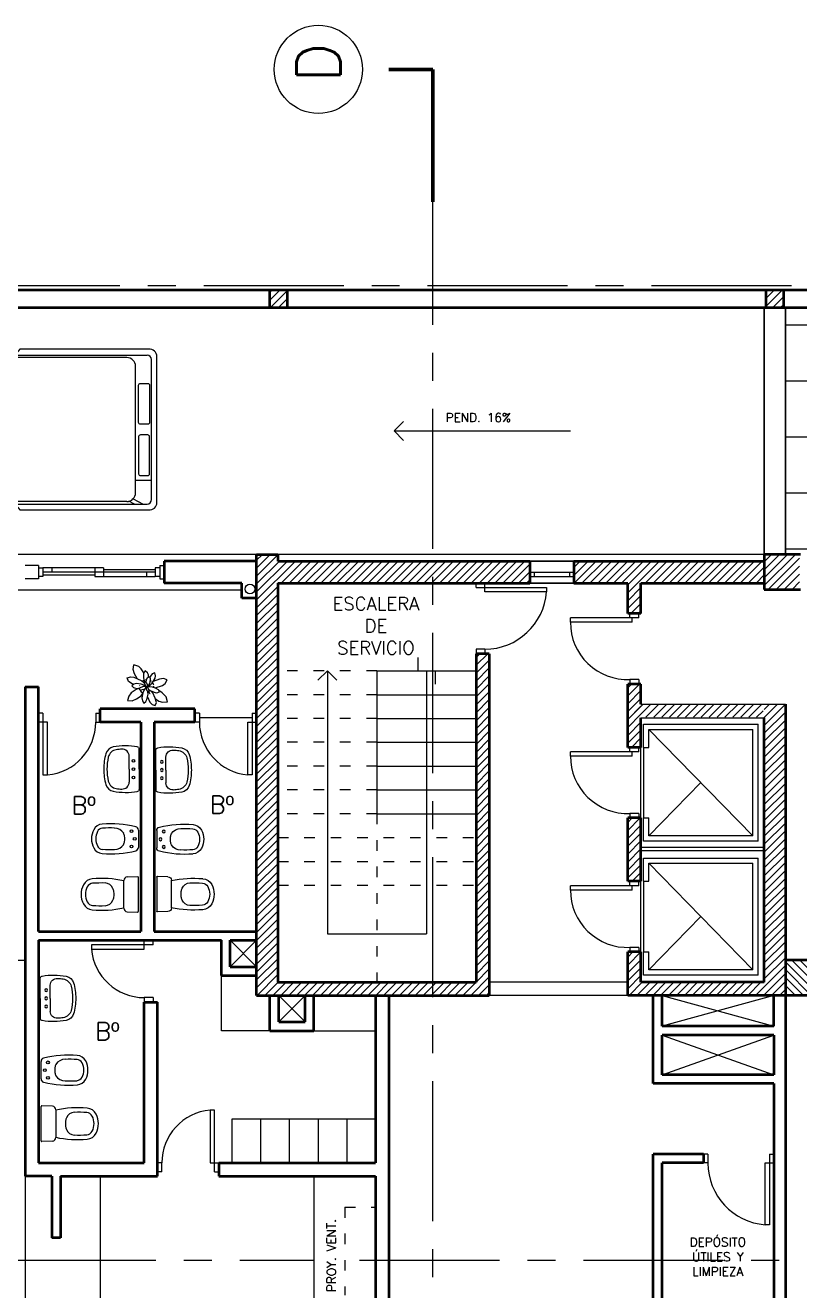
# Model space of a CAD drawing. Extents: x 1018 to 1352, y -109 to 184.
# Drawn here: x 1043.32 to 1052.11, y 117.39 to 131.74 of the extents above; entities that cross this region are included whole.
import ezdxf

# ---------------------------------------------------------------- set-up
doc = ezdxf.new("R2010")
doc.units = 0
doc.header["$LTSCALE"] = 0.5
doc.linetypes.add('ACAD_ISO03W100', pattern=[30, 12, -18])
doc.linetypes.add('CENTER', pattern=[50.8, 31.75, -6.35, 6.35, -6.35])
doc.layers.get('0').update_dxf_attribs({"linetype": 'CONTINUOUS'})
for name, color, linetype, lineweight in [('Carpintería', 55, 'CONTINUOUS', 20), ('Detalles .05', 243, 'CONTINUOUS', 5), ('Detalles 01', 8, 'CONTINUOUS', 9), ('Equipamiento fijo', 31, 'CONTINUOUS', 13), ('Muros corte', 7, 'CONTINUOUS', 40), ('Muros vista', 253, 'CONTINUOUS', 25), ('Pisos', 252, 'CONTINUOUS', 18), ('Proyección', 4, 'ACAD_ISO03W100', 18), ('Punta 01', 6, 'CONTINUOUS', 9), ('Punta 015', 64, 'CONTINUOUS', 13), ('Punta 02', 11, 'CONTINUOUS', 20), ('Punta 05', 52, 'CONTINUOUS', 50), ('Tratamiento pisos', 251, 'CONTINUOUS', 9), ('Vehículos', 155, 'CONTINUOUS', 13)]:
    doc.layers.add(name, color=color, linetype=linetype, lineweight=lineweight)
doc.styles.add('Texto 1 mm', font='simplex.shx', dxfattribs={"height": 0.1})
doc.styles.add('Texto 1.5 mm', font='simplex.shx', dxfattribs={"height": 0.15})
doc.styles.add('Texto 2 mm', font='simplex.shx', dxfattribs={"height": 0.2})
doc.styles.add('Texto 5 mm', font='simplex.shx', dxfattribs={"height": 0.5})
pattern_1 = [(45, (10.8031, -2.466086), (-0.0449012806, 0.0449012806), [])]

# ---------------------------------------------------------------- blocks, each defined once
blk = doc.blocks.new('RT')
at = {"layer": 'Equipamiento fijo'}
for p, q in [((0.122, 0.01), (0.122, 0.174)), ((0.248, 0.01), (0.248, 0.265)), ((0.122, 0.01), (0.122, -0.154)), ((0.248, 0.01), (0.248, -0.246)), ((0.248, 0.01), (0.248, 0.01)), ((0.242, -0.259), (0.248, -0.259))]:
    blk.add_line(p, q, dxfattribs=at)
for centre in [(0.174, 0.114), (0.174, 0.01), (0.174, -0.094)]:
    blk.add_circle(centre, 0.017, dxfattribs=at)
for centre, radius, start, end in [((0.531, 0.01), 0.73, 164.4041, 180), ((-0.057, 0.171), 0.12, 100.4189, 162.9179), ((0.531, 0.01), 0.69, 167.2483, 180), ((-0.024, 0.136), 0.12, 98.3128, 167.2483), ((0.076, -0.553), 0.856, 80.0623, 100.4189), ((0.076, -0.553), 0.816, 93.3614, 98.3128), ((0.034, 0.174), 0.088, 0, 93.3614), ((0.221, 0.27), 0.02, 66.1497, 80.0623), ((0.212, 0.252), 0.0404, 44.4974, 66.1497), ((0.228, 0.265), 0.02, 0, 47.07), ((0.531, 0.01), 0.73, 180, 195.5959), ((0.531, 0.01), 0.69, 180, 192.7517), ((-0.024, -0.116), 0.12, 192.7517, 261.6872), ((0.034, -0.154), 0.088, 266.6386, 0), ((-0.057, -0.151), 0.12, 197.0821, 259.5811), ((0.076, 0.573), 0.856, 259.5811, 279.9377), ((0.076, 0.573), 0.816, 261.6872, 266.6386), ((0.221, -0.251), 0.02, 279.9377, 293.8503), ((0.212, -0.232), 0.0404, 293.8503, 315.5026), ((0.228, -0.246), 0.02, 312.93, 0)]:
    blk.add_arc(centre, radius, start, end, dxfattribs=at)
blk = doc.blocks.new('TRE')
at = {"layer": 'Equipamiento fijo'}
blk.add_line((-0.111, 0.321), (0.098, 0.321), dxfattribs=at)
for centre in [(-0.098, 0.239), (-0.006, 0.277), (0.086, 0.239)]:
    blk.add_circle(centre, 0.017, dxfattribs=at)
for centre, radius, start, end in [((-0.111, 0.281), 0.04, 90, 166.2935), ((0.098, 0.281), 0.04, 13.7065, 90), ((0.999, -0.005), 1.185, 165.6044, 185.1819), ((-0.02, 0.037), 0.12, 97.9611, 116.2022), ((-0.007, -0.04), 0.198, 89.701, 98.5059), ((-0.005, -0.04), 0.198, 81.4941, 90.299), ((0.008, 0.037), 0.12, 63.7978, 82.0389), ((-1.083, -0.01), 1.257, 355.3805, 13.8332), ((1.088, -0.012), 1.224, 177.8575, 184.4928), ((-0.004, 0.034), 0.131, 121.8233, 180), ((-0.008, 0.034), 0.131, 0, 58.1767), ((-1.101, -0.012), 1.224, 355.5072, 2.1425), ((-0.057, -0.102), 0.125, 184.4928, 242.4143), ((-0.057, -0.102), 0.075, 184.4928, 242.4143), ((0.045, -0.102), 0.075, 297.5857, 355.5072), ((0.045, -0.102), 0.125, 297.5857, 355.5072), ((-0.006, -0.004), 0.235, 242.4143, 270), ((-0.006, -0.004), 0.185, 242.4143, 270), ((-0.006, -0.004), 0.185, 270, 297.5857), ((-0.006, -0.004), 0.235, 270, 297.5857)]:
    blk.add_arc(centre, radius, start, end, dxfattribs=at)
blk = doc.blocks.new('A$C30F00F99')
for p, q in [((0.065, 1.448), (0.065, 3.9)), ((1.704, 3.95), (0.115, 3.95)), ((1.754, 1.448), (1.754, 3.9)), ((1.626, 3.768), (0.193, 3.768)), ((0.093, 3.668), (0.093, 1.807)), ((1.726, 3.668), (1.726, 1.807)), ((0.122, 1.736), (0.054, 1.395)), ((1.697, 1.736), (1.765, 1.395)), ((0.198, 1.707), (0.152, 1.458)), ((1.626, 1.707), (0.193, 1.707)), ((1.621, 1.707), (1.667, 1.458)), ((1.765, 1.395), (0.056, 1.399)), ((0.495, 0.168), (0.152, 1.323)), ((1.647, 1.435), (0.172, 1.435)), ((1.134, 0.274), (1.367, 1.319)), ((1.326, 0.168), (1.669, 1.323)), ((1.72, 1.313), (1.36, 0.134)), ((1.144, 1.274), (0.676, 1.274)), ((0.676, 1.274), (0.676, 1.166)), ((0.676, 1.166), (1.144, 1.166)), ((1.144, 1.166), (1.144, 1.274)), ((0.33, 0.336), (0.205, 0.336)), ((0.205, 0.336), (0.205, 0.209)), ((0.33, 0.209), (0.33, 0.336)), ((1.489, 0.209), (1.489, 0.336)), ((1.489, 0.336), (1.614, 0.336)), ((1.614, 0.336), (1.614, 0.209)), ((0.205, 0.209), (0.33, 0.209)), ((1.134, 0.274), (0.687, 0.274)), ((0.915, 0.184), (0.885, 0.206)), ((0.915, 0.184), (0.944, 0.206)), ((0.915, 0.148), (0.915, 0.184)), ((1.134, 0.168), (1.134, 0.274)), ((1.326, 0.168), (1.134, 0.168)), ((1.36, 0.134), (1.326, 0.168)), ((1.614, 0.209), (1.489, 0.209))]:
    blk.add_line(p, q)
for points in [[(0, 3.918), (0, 2.454), (0.044, 2.417), (0.023, 2.383), (0.023, 2.211), (0.06, 2.172), (0.031, 2.135), (0.031, 1.436), (0.058, 1.402), (0.043, 1.368), (0.043, 0.425), (0.145, 0.177, 0.590762), (0.221, 0.036), (0.448, 0), (1.372, 0), (1.598, 0.036, 0.590762), (1.675, 0.177), (1.776, 0.425), (1.776, 1.368), (1.762, 1.402), (1.789, 1.436), (1.789, 2.135), (1.76, 2.172), (1.796, 2.211), (1.796, 2.383), (1.775, 2.417), (1.819, 2.454), (1.819, 3.918, 0.468554), (1.737, 4.009), (0.082, 4.009, 0.468554)], [(0.387, 3.906, -0.414214), (0.407, 3.926), (0.83, 3.926, -0.414214), (0.85, 3.906), (0.85, 3.823, -0.414214), (0.83, 3.803), (0.407, 3.803, -0.414214), (0.387, 3.823)], [(1.432, 3.906, 0.414214), (1.412, 3.926), (0.99, 3.926, 0.414214), (0.97, 3.906), (0.97, 3.823, 0.414214), (0.99, 3.803), (1.412, 3.803, 0.414214), (1.432, 3.823)], [(0.645, 1.295), (0.841, 1.295), (0.98, 1.295), (1.176, 1.295, -0.515671), (1.195, 1.269), (1.157, 1.159, -0.319548), (1.138, 1.145), (0.962, 1.145), (0.859, 1.145), (0.683, 1.145, -0.319548), (0.664, 1.159), (0.626, 1.269, -0.515671)]]:
    blk.add_lwpolyline(points, format="xyb", close=True)
for points in [[(1.485, 3.768), (1.485, 3.95)], [(1.695, 3.74), (1.754, 3.855)], [(1.754, 3.688), (1.754, 3.756), (1.723, 3.692)], [(1.754, 2.412), (1.775, 2.417)], [(0.064, 1.395), (0.141, 0.189), (0.461, 0.086)], [(0.101, 1.313), (0.461, 0.134), (0.495, 0.168), (0.687, 0.168), (0.687, 0.274), (0.454, 1.319)], [(1.72, 1.313), (0.101, 1.313)], [(1.757, 1.395), (1.68, 0.189), (1.36, 0.086)], [(1.36, 0.086), (0.461, 0.086)]]:
    blk.add_lwpolyline(points)
blk.add_lwpolyline([(1.72, 1.313, 0.103517), (0.101, 1.313, -1.887166)], format="xyb")
blk.add_circle((0.915, 0.184), 0.0367)
for centre, radius, start, end in [((0.115, 3.9), 0.05, 90, 180), ((1.704, 3.9), 0.05, 0, 90), ((0.193, 3.668), 0.1, 90, 180), ((1.626, 3.668), 0.1, 0, 90), ((0.193, 1.807), 0.1, 180, 270), ((1.626, 1.807), 0.1, 270, 0), ((0.172, 1.455), 0.02, 169.5085, 270), ((1.647, 1.455), 0.02, 270, 10.4915)]:
    blk.add_arc(centre, radius, start, end)
blk = doc.blocks.new('Lavatorio')
at = {"layer": 'Equipamiento fijo'}
for p, q in [((0.075, 0.002), (0.075, 0.149)), ((0.188, 0.002), (0.188, 0.232)), ((0.075, 0.002), (0.075, -0.145)), ((0.188, 0.002), (0.188, -0.228)), ((0.188, 0.002), (0.188, 0.002))]:
    blk.add_line(p, q, dxfattribs=at)
for centre in [(0.122, 0.096), (0.122, 0.002), (0.122, -0.092)]:
    blk.add_circle(centre, 0.0153, dxfattribs=at)
for centre, radius, start, end in [((0.443, 0.002), 0.657, 164.4041, 180), ((-0.086, 0.147), 0.108, 100.4189, 162.9179), ((-0.057, 0.115), 0.108, 98.3128, 167.2483), ((0.034, -0.505), 0.771, 80.0623, 100.4189), ((0.034, -0.505), 0.735, 93.3614, 98.3128), ((-0.004, 0.149), 0.0792, 360, 93.3614), ((0.158, 0.222), 0.0331, 43.9717, 75.2316), ((0.17, 0.232), 0.018, 360, 47.07), ((0.443, 0.002), 0.657, 180, 195.5959), ((0.443, 0.002), 0.621, 167.2483, 180), ((0.443, 0.002), 0.621, 180, 192.7517), ((-0.057, -0.111), 0.108, 192.7517, 261.6872), ((-0.086, -0.143), 0.108, 197.0821, 259.5811), ((0.034, 0.509), 0.771, 259.5811, 279.9377), ((0.034, 0.509), 0.735, 261.6872, 266.6386), ((-0.004, -0.145), 0.0792, 266.6386, 360), ((0.158, -0.218), 0.0331, 284.7684, 316.0283), ((0.17, -0.228), 0.018, 312.93, 360)]:
    blk.add_arc(centre, radius, start, end, dxfattribs=at)
blk = doc.blocks.new('inodoro')
at = {"layer": 'Equipamiento fijo'}
for p, q in [((-0.157, 0.165), (0.157, 0.165)), ((-0.197, 0.127), (-0.202, 0.008)), ((0.194, 0), (-0.194, 0)), ((0.197, 0.127), (0.202, 0.008))]:
    blk.add_line(p, q, dxfattribs=at)
for centre, radius, start, end in [((-0.051, 0.512), 0.125, 117.5857, 175.5072), ((-0.051, 0.512), 0.075, 117.5857, 175.5072), ((0, 0.415), 0.235, 90, 117.5857), ((0, 0.415), 0.185, 90, 117.5857), ((0, 0.415), 0.235, 62.4143, 90), ((0, 0.415), 0.185, 62.4143, 90), ((0.051, 0.512), 0.075, 4.4928, 62.4143), ((0.051, 0.512), 0.125, 4.4928, 62.4143), ((1.09, 0.422), 1.27, 175.4777, 191.6858), ((1.095, 0.422), 1.224, 175.5072, 182.1425), ((-1.095, 0.422), 1.224, 357.8575, 4.4928), ((-1.024, 0.418), 1.205, 347.8749, 4.9616), ((-0.028, 0.381), 0.101, 182.7072, 247.2321), ((-0.014, 0.396), 0.12, 243.7978, 262.0389), ((0.014, 0.396), 0.12, 277.9611, 296.2022), ((0.028, 0.381), 0.101, 292.7679, 357.2928), ((-0.157, 0.125), 0.04, 90, 177.3974), ((0, 0.483), 0.208, 261.594, 278.406), ((0.157, 0.125), 0.04, 2.6026, 90), ((-0.194, 0.008), 0.00803, 177.6578, 269.7397), ((0.195, 0.007), 0.00742, 265.6488, 0.2402), ((0.194, 0.008), 0.008, 355.889, 2.6026)]:
    blk.add_arc(centre, radius, start, end, dxfattribs=at)
blk = doc.blocks.new('Plant1')
for p, q in [((-4.94, 10.5), (-5.47, 8.7)), ((-3.11, 9.8), (-4.94, 10.5)), ((-1.65, 8.27), (-3.11, 9.8)), ((1.24, 11.02), (-0.18, 7.33)), ((2.94, 14.02), (1.24, 11.02)), ((5.75, 15.65), (2.94, 14.02)), ((4.8, 4.93), (6.67, 9.74)), ((6.8, 12.64), (5.75, 15.65)), ((6.67, 9.74), (6.8, 12.64)), ((-15.39, 2.27), (-18.09, -0.04)), ((-12.63, 3.17), (-15.39, 2.27)), ((-9.66, 3.14), (-12.63, 3.17)), ((-10.15, 7.82), (-12.56, 7.25)), ((-12.56, 7.25), (-11.81, 4.91)), ((-11.81, 4.91), (-9.42, 2.94)), ((-8.01, 7.41), (-10.15, 7.82)), ((-9.42, 2.94), (-5.88, 0.9)), ((-4.41, 5.37), (-8.01, 7.41)), ((-3.93, 0.56), (-7.13, -0.21)), ((-5.88, 0.9), (-4.34, 0.46)), ((-5.47, 8.7), (-5.1, 7.19)), ((-5.1, 7.19), (-3.73, 3.58)), ((-2.06, 0.5), (-3.93, 0.56)), ((-2.48, 2.2), (-3.75, 2.12)), ((-3.75, 2.12), (-2.91, 1.21)), ((-3.73, 3.58), (-2.59, 2.19)), ((-2.91, 1.21), (-1.29, 0)), ((-1.34, 2), (-2.48, 2.2)), ((-1.9, 0.46), (-2.06, 0.5)), ((-0.15, 4.91), (-1.65, 8.27)), ((-0.39, 1.34), (-1.34, 2)), ((-0.56, -0.12), (-0.19, 0)), ((-0.12, 0.81), (-0.39, 1.34)), ((-0.18, 7.33), (-0.36, 5.38)), ((-0.19, 0), (-0.12, 0.06)), ((0.25, 2.69), (-0.15, 4.91)), ((-0.06, 0.25), (-0.12, 0.81)), ((-0.12, 0.06), (-0.06, 0.25)), ((-0.11, 0.67), (0.06, 0.81)), ((0.06, 0.81), (0.25, 2.69)), ((0.31, 1.31), (0.12, 0.38)), ((0.12, 0.38), (0.19, 0.25)), ((0.19, 0.25), (0.38, 0.19)), ((0.73, 2.26), (0.31, 1.31)), ((0.38, 0.19), (1.25, 0.44)), ((0.47, 0.22), (0.69, 0)), ((0.69, 0), (2.44, 0)), ((1.6, 3.31), (0.73, 2.26)), ((1.25, 0.44), (2.18, 1.1)), ((2.74, 4.3), (1.6, 3.31)), ((2.18, 1.1), (3.4, 2.61)), ((2.44, 0), (4.43, 0.51)), ((3.75, 4.5), (2.74, 4.3)), ((3.4, 2.61), (3.75, 3.44)), ((3.75, 3.45), (4.8, 4.93)), ((3.75, 3.44), (3.75, 4.5)), ((4.43, 0.51), (7.5, 2.24)), ((7.53, 5.66), (4.58, 4.62)), ((7.5, 2.24), (8.7, 3.64)), ((9.19, 5.31), (7.53, 5.66)), ((8.7, 3.64), (9.19, 5.31)), ((8.78, 3.92), (9.84, 4.12)), ((9.84, 4.12), (12.89, 4.12)), ((13.53, 0.5), (11.66, -0.54)), ((12.89, 4.12), (15.19, 2.69)), ((15.19, 2.69), (13.53, 0.5)), ((-18.09, -0.04), (-15.37, -2.32)), ((-15.37, -2.32), (-11.22, -3.04)), ((-11.22, -3.04), (-8.38, -3)), ((-8.2, -0.91), (-9.38, -2.5)), ((-9.38, -2.5), (-7.87, -3.25)), ((-8.45, -7.47), (-9.18, -9.67)), ((-5.18, -2.97), (-8.45, -7.47)), ((-7.13, -0.21), (-8.2, -0.91)), ((-7.87, -3.25), (-5.44, -3.05)), ((-5.44, -3.05), (-3.38, -2.45)), ((-4.21, -9.77), (-1.41, -5.8)), ((-3.38, -2.45), (-1.56, -1.44)), ((-1.56, -1.44), (-0.5, -0.38)), ((-1.12, -2.44), (-1.55, -4.42)), ((-1.55, -4.42), (-1.12, -8.67)), ((-1.29, 0), (-0.56, -0.12)), ((-0.38, -0.81), (-1.12, -2.44)), ((-1.12, -8.67), (-0.57, -10.07)), ((-0.31, -0.5), (-0.59, -0.46)), ((-0.5, -0.38), (-0.5, -0.12)), ((0.06, -0.62), (-0.38, -0.81)), ((-0.26, -0.76), (-0.31, -0.5)), ((-0.19, -1.81), (-0.07, -0.68)), ((0.01, -3.25), (-0.19, -1.81)), ((0.12, -0.12), (0, -0.44)), ((0, -0.44), (0.12, -1)), ((1.03, -5.66), (0.01, -3.25)), ((0.56, -0.06), (0.12, -0.12)), ((0.12, -1), (0.45, -1.59)), ((0.45, -1.59), (1.43, -2.3)), ((1.53, -0.38), (0.56, -0.06)), ((1.72, -6.45), (1.03, -5.66)), ((1.43, -2.3), (2.56, -2.56)), ((3.06, -1.61), (1.53, -0.38)), ((3.06, -7.12), (1.72, -6.45)), ((3.19, -1.19), (2.01, -0.77)), ((2.38, -1), (2.23, -0.95)), ((2.25, -9.87), (2.39, -7.87)), ((2.32, -2.51), (3.05, -4.05)), ((2.39, -7.87), (2.32, -6.75)), ((4.2, -2.28), (2.38, -1)), ((2.56, -2.56), (3.88, -2.56)), ((3.05, -4.05), (3.43, -5.82)), ((3.88, -2.56), (3.06, -1.61)), ((3.43, -5.82), (3.06, -7.12)), ((6, -1.48), (3.19, -1.19)), ((3.19, -6.68), (4.04, -7.69)), ((4.04, -7.69), (5.41, -8.56)), ((6.42, -4.94), (4.2, -2.28)), ((5.41, -8.56), (7.5, -8.88)), ((11.66, -0.54), (6, -1.48)), ((7.5, -6.71), (6.42, -4.94)), ((7.5, -8.88), (7.5, -6.71)), ((7.5, -6.98), (10.72, -8.45)), ((9.02, -0.98), (12.56, -2.76)), ((10.72, -8.45), (13.06, -8.78)), ((12.56, -2.76), (15.17, -4.6)), ((13.06, -8.78), (16.61, -7.77)), ((15.17, -4.6), (16.61, -7.77)), ((-9.18, -9.67), (-8.88, -12.44)), ((-8.88, -12.44), (-6.25, -11.82)), ((-6.25, -11.82), (-4.21, -9.77)), ((-0.57, -10.07), (1, -11.56)), ((1, -11.56), (2.25, -9.87))]:
    blk.add_line(p, q)
for start, end in [(172.43452, 176.92959), (149.2581, 153.75318), (57.15823, 93.20406), (21.26532, 25.7604), (212.14229, 223.57709), (229.81785, 257.66371), (265.28479, 278.74986), (306.65509, 316.41797), (323.02824, 344.4965)]:
    blk.add_arc((0, 0), 5.12, start, end)

msp = doc.modelspace()

# ---------------------------------------------------------------- hatches: boundary and pattern name
at = {"layer": 'Detalles 01'}
h = msp.add_hatch(dxfattribs=at)
h.set_pattern_fill('ANSI31', color=256, scale=0.02, style=0)
h.set_pattern_definition([(45, (10.88055, -3.54249), (-0.0449012806, 0.0449012806), [])])
h.paths.add_polyline_path([(1046.099, 128.739), (1046.099, 128.539), (1046.299, 128.539), (1046.299, 128.739)])
h = msp.add_hatch(dxfattribs=at)
h.set_pattern_fill('ANSI31', color=256, scale=0.02, style=0)
h.set_pattern_definition([(45, (11.01055, -3.54249), (-0.0449012806, 0.0449012806), [])])
h.paths.add_polyline_path([(1051.929, 128.739), (1051.729, 128.739), (1051.729, 128.539), (1051.929, 128.539)])
h = msp.add_hatch(dxfattribs=at)
h.set_pattern_fill('ANSI31,_O', color=256, scale=0.02)
h.set_pattern_definition(pattern_1)
h.paths.add_polyline_path([(1049.049, 125.414), (1049.049, 125.664), (1047.949, 125.664), (1047.949, 125.414)])
h.paths.add_polyline_path([(1046.189, 125.664), (1046.189, 125.739), (1045.949, 125.739), (1045.949, 120.739), (1047.949, 120.739), (1047.949, 120.889), (1046.189, 120.889), (1046.189, 125.414), (1047.949, 125.414), (1047.949, 125.664)])
h.paths.add_polyline_path([(1048.589, 124.614), (1048.439, 124.614), (1048.439, 120.889), (1047.949, 120.889), (1047.949, 120.739), (1048.589, 120.739)])
h = msp.add_hatch(dxfattribs=at)
h.set_pattern_fill('ANSI31', color=256, scale=0.02, style=0)
h.set_pattern_definition([(45, (5.54055, -3.53911), (-0.0449012806, 0.0449012806), [])])
h.paths.add_polyline_path([(1052.109, 125.742), (1051.709, 125.742), (1051.709, 125.342), (1052.109, 125.342)])
h = msp.add_hatch(dxfattribs=at)
h.set_pattern_fill('ANSI31', color=256, scale=0.02, style=0)
h.set_pattern_definition(pattern_1)
h.paths.add_polyline_path([(1051.709, 120.889), (1050.309, 120.889), (1050.309, 121.233), (1050.159, 121.233), (1050.159, 120.739), (1051.949, 120.739), (1051.949, 124.041), (1051.709, 124.041), (1051.709, 125.664), (1049.549, 125.664), (1049.549, 125.414), (1050.159, 125.414), (1050.159, 125.07), (1050.309, 125.07), (1050.309, 125.414), (1051.709, 125.414)])
h.paths.add_polyline_path([(1050.309, 124.27), (1050.159, 124.27), (1050.159, 123.552), (1050.309, 123.552)], flags=17)
h = msp.add_hatch(dxfattribs=at)
h.set_pattern_fill('ANSI31', color=256, scale=0.02, style=0)
h.set_pattern_definition([(45, (3.99047, -0.38794), (-0.0449012806, 0.0449012806), [])])
h.paths.add_polyline_path([(1050.159, 124.042), (1050.159, 123.894), (1051.696, 123.894), (1051.696, 124.042)])
h = msp.add_hatch(dxfattribs=at)
h.set_pattern_fill('ANSI31', color=256, scale=0.02, style=0)
h.set_pattern_definition(pattern_1)
h.paths.add_polyline_path([(1050.309, 122.752), (1050.159, 122.752), (1050.159, 122.033), (1050.309, 122.033)])
h = msp.add_hatch(dxfattribs=at)
h.set_pattern_fill('ANSI31', color=256, scale=0.02, angle=-90, style=0)
h.set_pattern_definition([(315, (940.06459, 1178.537215), (0.0449012806, 0.0449012806), [])])
h.paths.add_polyline_path([(1057.049, 120.739), (1057.049, 121.139), (1051.949, 121.139), (1051.949, 120.739)])
at = {"layer": 'Tratamiento pisos'}
h = msp.add_hatch(dxfattribs=at)
h.set_pattern_fill('NET,_O', color=256, scale=0.2)
h.set_pattern_definition([(0, (10.8031, -2.4661), (1e-16, 0.635), []), (90, (10.8031, -2.4661), (-0.635, 2e-16), [])])
h.paths.add_polyline_path([(1051.949, 128.539), (1051.949, 125.739), (1057.049, 125.739), (1057.049, 126.903, -0.213826), (1056.948, 127.127, -0.213826), (1057.049, 127.351), (1057.049, 128.539)])
h.paths.add_polyline_path([(1054.7, 126.95), (1054.762, 126.935), (1054.735, 127.001, -0.05166)], flags=16)

# ---------------------------------------------------------------- linework, layer by layer
at = {"layer": 'Carpintería'}
for p, q in [((1043.474, 125.614), (1043.324, 125.614)), ((1043.474, 125.614), (1043.474, 125.464)), ((1043.474, 125.589), (1043.524, 125.589)), ((1043.524, 125.589), (1043.524, 125.489)), ((1044.211, 125.589), (1043.524, 125.589)), ((1043.624, 125.589), (1043.624, 125.539)), ((1044.111, 125.589), (1044.111, 125.489)), ((1044.211, 125.589), (1044.211, 125.489)), ((1044.799, 125.589), (1044.799, 125.489)), ((1044.849, 125.589), (1044.799, 125.589)), ((1044.849, 125.614), (1044.849, 125.464)), ((1044.849, 125.614), (1044.899, 125.614)), ((1043.474, 125.464), (1043.324, 125.464)), ((1043.524, 125.489), (1043.474, 125.489)), ((1044.799, 125.539), (1043.524, 125.539)), ((1044.111, 125.489), (1044.799, 125.489)), ((1044.699, 125.539), (1044.699, 125.489)), ((1044.849, 125.489), (1044.799, 125.489)), ((1044.849, 125.464), (1044.899, 125.464)), ((1048.439, 125.364), (1048.439, 125.414)), ((1048.539, 125.364), (1048.539, 125.414)), ((1049.549, 125.534), (1049.049, 125.534)), ((1049.549, 125.484), (1049.049, 125.484)), ((1049.099, 125.534), (1049.099, 125.484)), ((1049.499, 125.534), (1049.499, 125.484)), ((1048.439, 125.364), (1048.539, 125.364)), ((1048.539, 125.364), (1049.239, 125.364)), ((1048.539, 125.314), (1048.539, 125.364)), ((1049.239, 125.314), (1048.539, 125.314)), ((1049.239, 125.364), (1049.239, 125.314)), ((1050.209, 125.02), (1049.509, 125.02)), ((1049.509, 124.97), (1049.509, 125.02)), ((1050.184, 125.02), (1050.184, 125.07)), ((1050.284, 125.02), (1050.184, 125.02)), ((1050.209, 124.97), (1050.209, 125.02)), ((1050.284, 125.02), (1050.284, 125.07)), ((1050.209, 124.97), (1049.509, 124.97)), ((1048.539, 124.664), (1048.439, 124.664)), ((1048.439, 124.664), (1048.439, 124.614)), ((1048.539, 124.664), (1048.539, 124.614)), ((1050.284, 124.32), (1050.184, 124.32)), ((1050.184, 124.32), (1050.184, 124.27)), ((1050.284, 124.32), (1050.284, 124.27)), ((1043.524, 123.939), (1043.474, 123.939)), ((1043.524, 123.839), (1043.474, 123.839)), ((1043.524, 123.939), (1043.524, 123.839)), ((1043.524, 123.839), (1043.524, 123.239)), ((1043.574, 123.839), (1043.524, 123.839)), ((1043.574, 123.239), (1043.574, 123.839)), ((1044.124, 123.939), (1044.124, 123.839)), ((1044.124, 123.939), (1044.174, 123.939)), ((1044.124, 123.839), (1044.174, 123.839)), ((1045.299, 123.939), (1045.249, 123.939)), ((1045.299, 123.839), (1045.249, 123.839)), ((1045.299, 123.939), (1045.299, 123.839)), ((1045.849, 123.239), (1045.849, 123.839)), ((1045.849, 123.839), (1045.899, 123.839)), ((1045.899, 123.939), (1045.899, 123.839)), ((1045.899, 123.939), (1045.949, 123.939)), ((1045.899, 123.839), (1045.949, 123.839)), ((1045.899, 123.839), (1045.899, 123.239)), ((1050.339, 123.816), (1051.639, 123.816)), ((1050.339, 123.552), (1050.339, 123.816)), ((1050.399, 123.756), (1051.579, 123.756)), ((1050.399, 123.552), (1050.399, 123.756)), ((1051.579, 122.547), (1051.579, 123.756)), ((1051.639, 122.487), (1051.639, 123.816)), ((1050.184, 123.502), (1050.184, 123.552)), ((1050.284, 123.502), (1050.284, 123.552)), ((1050.339, 123.552), (1050.399, 123.552)), ((1050.209, 123.502), (1049.509, 123.502)), ((1049.509, 123.452), (1049.509, 123.502)), ((1050.209, 123.452), (1049.509, 123.452)), ((1050.284, 123.502), (1050.184, 123.502)), ((1050.209, 123.452), (1050.209, 123.502)), ((1043.524, 123.239), (1043.574, 123.239)), ((1045.899, 123.239), (1045.849, 123.239)), ((1050.284, 122.802), (1050.184, 122.802)), ((1050.184, 122.802), (1050.184, 122.752)), ((1050.284, 122.802), (1050.284, 122.752)), ((1050.339, 122.487), (1050.339, 122.752)), ((1050.339, 122.752), (1050.399, 122.752)), ((1050.399, 122.547), (1050.399, 122.752)), ((1051.579, 122.547), (1050.399, 122.547)), ((1051.639, 122.487), (1050.339, 122.487)), ((1050.339, 122.297), (1051.639, 122.297)), ((1050.339, 122.033), (1050.339, 122.297)), ((1051.639, 120.969), (1051.639, 122.297)), ((1050.399, 122.237), (1051.579, 122.237)), ((1050.399, 122.033), (1050.399, 122.237)), ((1051.579, 121.029), (1051.579, 122.237)), ((1050.209, 121.983), (1049.509, 121.983)), ((1049.509, 121.933), (1049.509, 121.983)), ((1050.184, 121.983), (1050.184, 122.033)), ((1050.284, 121.983), (1050.184, 121.983)), ((1050.209, 121.933), (1050.209, 121.983)), ((1050.284, 121.983), (1050.284, 122.033)), ((1050.339, 122.033), (1050.399, 122.033)), ((1050.209, 121.933), (1049.509, 121.933)), ((1044.674, 121.314), (1044.074, 121.314)), ((1044.074, 121.314), (1044.074, 121.264)), ((1044.074, 121.264), (1044.674, 121.264)), ((1044.674, 121.314), (1044.674, 121.364)), ((1044.774, 121.314), (1044.674, 121.314)), ((1044.674, 121.264), (1044.674, 121.314)), ((1044.774, 121.314), (1044.774, 121.364)), ((1050.284, 121.283), (1050.184, 121.283)), ((1050.184, 121.283), (1050.184, 121.233)), ((1050.284, 121.283), (1050.284, 121.233)), ((1050.339, 120.969), (1050.339, 121.233)), ((1050.339, 121.233), (1050.399, 121.233)), ((1050.399, 121.029), (1050.399, 121.233)), ((1051.639, 120.969), (1050.339, 120.969)), ((1051.579, 121.029), (1050.399, 121.029)), ((1044.774, 120.714), (1044.674, 120.714)), ((1044.674, 120.714), (1044.674, 120.664)), ((1044.774, 120.714), (1044.774, 120.664)), ((1045.471, 119.439), (1045.421, 119.439)), ((1045.421, 119.439), (1045.421, 118.839)), ((1045.471, 118.839), (1045.471, 119.439)), ((1044.874, 118.839), (1044.824, 118.839)), ((1044.874, 118.739), (1044.874, 118.839)), ((1045.421, 118.839), (1045.471, 118.839)), ((1045.471, 118.739), (1045.471, 118.839)), ((1045.471, 118.839), (1045.521, 118.839)), ((1051.069, 118.939), (1051.019, 118.939)), ((1051.069, 118.839), (1051.019, 118.839)), ((1051.069, 118.939), (1051.069, 118.839)), ((1051.719, 118.139), (1051.719, 118.839)), ((1051.719, 118.839), (1051.769, 118.839)), ((1051.769, 118.939), (1051.769, 118.839)), ((1051.769, 118.939), (1051.819, 118.939)), ((1051.769, 118.839), (1051.819, 118.839)), ((1051.769, 118.839), (1051.769, 118.139)), ((1044.874, 118.739), (1044.824, 118.739)), ((1045.471, 118.739), (1045.521, 118.739)), ((1051.769, 118.139), (1051.719, 118.139))]:
    msp.add_line(p, q, dxfattribs=at)
at = {"layer": 'Detalles .05', "color": 7}
for p, q in [((1050.309, 124.041), (1051.949, 124.041)), ((1050.309, 123.886), (1051.709, 123.886))]:
    msp.add_line(p, q, dxfattribs=at)
at = {"layer": 'Detalles .05'}
for p, q in [((1051.709, 122.417), (1050.309, 122.417)), ((1051.709, 122.377), (1050.309, 122.377))]:
    msp.add_line(p, q, dxfattribs=at)
at = {"layer": 'Detalles 01', "linetype": 'CENTER', "ltscale": 0.1}
for p, q in [((1047.949, 113.101), (1047.949, 129.739)), ((1032.649, 128.789), (1074.699, 128.789)), ((1043.219, 117.739), (1046.599, 117.739)), ((1047.116, 117.739), (1075.092, 117.739))]:
    msp.add_line(p, q, dxfattribs=at)
at = {"layer": 'Detalles 01'}
for p, q in [((1047.509, 127.139), (1047.615, 127.245)), ((1047.509, 127.139), (1049.509, 127.139)), ((1047.509, 127.139), (1047.615, 127.033)), ((1044.211, 125.569), (1044.799, 125.569)), ((1043.524, 125.509), (1044.111, 125.509)), ((1047.776, 124.569), (1047.776, 124.419)), ((1046.645, 124.313), (1046.751, 124.419)), ((1046.751, 124.419), (1046.751, 121.439)), ((1046.857, 124.313), (1046.751, 124.419)), ((1047.876, 124.419), (1047.876, 121.439)), ((1047.976, 124.419), (1047.976, 124.269)), ((1050.399, 123.756), (1051.579, 122.547)), ((1050.339, 123.552), (1050.339, 122.752)), ((1050.989, 123.152), (1050.399, 122.547)), ((1050.399, 122.237), (1051.579, 121.029)), ((1050.339, 122.033), (1050.339, 121.233)), ((1050.989, 121.633), (1050.399, 121.029)), ((1046.751, 121.439), (1047.876, 121.439))]:
    msp.add_line(p, q, dxfattribs=at)
msp.add_circle((1045.873, 125.347), 0.055, dxfattribs=at)
for centre, radius, start, end in [((1048.537, 125.368), 0.703, 270.1171, 355.6407), ((1050.159, 124.97), 0.65, 180, 272.1618), ((1043.52, 123.841), 0.604, 275.142, 359.8371), ((1045.903, 123.841), 0.604, 180.1629, 264.858), ((1050.159, 123.452), 0.65, 180, 272.1618), ((1050.159, 121.933), 0.65, 180, 272.1618), ((1044.675, 121.318), 0.604, 185.142, 269.8371), ((1045.475, 118.84), 0.602, 95.1638, 180.0753), ((1051.772, 118.84), 0.703, 180.1171, 265.6407)]:
    msp.add_arc(centre, radius, start, end, dxfattribs=at)
at = {"layer": 'Equipamiento fijo'}
for p, q in [((1045.549, 120.339), (1045.549, 120.964)), ((1046.099, 120.339), (1045.549, 120.339)), ((1046.599, 120.339), (1047.299, 120.339)), ((1045.671, 119.339), (1047.299, 119.339)), ((1045.671, 118.839), (1045.671, 119.339)), ((1045.997, 118.839), (1045.997, 119.339)), ((1046.323, 118.839), (1046.323, 119.339)), ((1046.649, 118.839), (1046.649, 119.339)), ((1046.975, 118.839), (1046.975, 119.339)), ((1043.324, 118.689), (1043.324, 116.789)), ((1044.174, 118.689), (1044.174, 114.739)), ((1046.599, 118.689), (1046.599, 114.739))]:
    msp.add_line(p, q, dxfattribs=at)
at = {"layer": 'Muros corte'}
for p, q in [((1032.649, 128.739), (1074.649, 128.739)), ((1046.099, 128.539), (1046.099, 128.739)), ((1046.299, 128.539), (1046.299, 128.739)), ((1051.729, 128.539), (1051.729, 128.739)), ((1051.929, 128.539), (1051.929, 128.739)), ((1032.649, 128.539), (1074.649, 128.539)), ((1045.949, 120.739), (1045.949, 125.739)), ((1045.949, 125.739), (1046.189, 125.739)), ((1046.189, 125.739), (1046.189, 125.664)), ((1051.709, 125.739), (1051.709, 125.342)), ((1045.949, 125.664), (1044.899, 125.664)), ((1044.899, 125.664), (1044.899, 125.414)), ((1046.189, 125.664), (1049.049, 125.664)), ((1049.049, 125.664), (1049.049, 125.414)), ((1049.549, 125.664), (1049.549, 125.414)), ((1049.549, 125.664), (1051.709, 125.664)), ((1045.779, 125.414), (1044.899, 125.414)), ((1045.779, 125.244), (1045.779, 125.414)), ((1046.189, 125.414), (1049.049, 125.414)), ((1046.189, 125.414), (1046.189, 120.889)), ((1049.549, 125.414), (1050.159, 125.414)), ((1050.159, 125.07), (1050.159, 125.414)), ((1050.309, 125.414), (1051.709, 125.414)), ((1050.309, 125.07), (1050.309, 125.414)), ((1051.709, 125.341), (1052.119, 125.341)), ((1045.949, 125.244), (1045.779, 125.244)), ((1050.309, 125.07), (1050.159, 125.07)), ((1048.439, 124.614), (1048.439, 120.889)), ((1048.589, 124.614), (1048.439, 124.614)), ((1048.589, 124.614), (1048.589, 120.739)), ((1050.159, 123.552), (1050.159, 124.27)), ((1050.309, 124.27), (1050.159, 124.27)), ((1050.309, 124.041), (1050.309, 124.27)), ((1043.324, 124.239), (1043.324, 118.689)), ((1043.324, 124.239), (1043.474, 124.239)), ((1043.474, 121.464), (1043.474, 124.239)), ((1045.249, 123.989), (1044.174, 123.989)), ((1044.174, 123.839), (1044.174, 123.989)), ((1045.249, 123.839), (1045.249, 123.989)), ((1051.949, 124.041), (1051.949, 115.739)), ((1044.636, 123.839), (1044.174, 123.839)), ((1044.636, 123.839), (1044.636, 121.464)), ((1045.249, 123.839), (1044.786, 123.839)), ((1044.786, 123.839), (1044.786, 121.464)), ((1050.309, 123.552), (1050.309, 123.886)), ((1051.709, 120.889), (1051.709, 123.886)), ((1050.309, 123.552), (1050.159, 123.552)), ((1050.309, 122.752), (1050.159, 122.752)), ((1050.159, 122.033), (1050.159, 122.752)), ((1050.309, 122.033), (1050.309, 122.752)), ((1050.309, 122.033), (1050.159, 122.033)), ((1043.474, 121.464), (1044.636, 121.464)), ((1043.474, 121.464), (1044.636, 121.464)), ((1044.786, 121.464), (1045.949, 121.464)), ((1043.474, 121.364), (1043.474, 118.839)), ((1043.474, 121.364), (1045.549, 121.364)), ((1045.549, 120.964), (1045.549, 121.364)), ((1045.649, 121.064), (1045.649, 121.364)), ((1045.649, 121.364), (1045.949, 121.364)), ((1050.159, 120.739), (1050.159, 121.233)), ((1050.309, 121.233), (1050.159, 121.233)), ((1050.309, 120.889), (1050.309, 121.233)), ((1062.649, 121.139), (1051.949, 121.139)), ((1045.549, 120.964), (1045.949, 120.964)), ((1045.649, 121.064), (1045.949, 121.064)), ((1046.189, 120.889), (1048.439, 120.889)), ((1051.709, 120.889), (1050.309, 120.889)), ((1045.949, 120.739), (1048.589, 120.739)), ((1046.099, 120.339), (1046.099, 120.739)), ((1046.199, 120.439), (1046.199, 120.739)), ((1046.499, 120.439), (1046.499, 120.739)), ((1046.599, 120.339), (1046.599, 120.739)), ((1047.299, 120.739), (1047.299, 120.339)), ((1047.449, 120.739), (1047.449, 114.589)), ((1051.949, 120.739), (1050.159, 120.739)), ((1050.449, 119.739), (1050.449, 120.739)), ((1050.549, 120.389), (1050.549, 120.739)), ((1051.819, 120.389), (1051.819, 120.739)), ((1062.649, 120.739), (1051.949, 120.739)), ((1044.674, 118.839), (1044.674, 120.664)), ((1044.674, 120.664), (1044.824, 120.664)), ((1044.824, 118.689), (1044.824, 120.664)), ((1046.199, 120.439), (1046.499, 120.439)), ((1051.819, 120.389), (1050.549, 120.389)), ((1046.099, 120.339), (1046.599, 120.339)), ((1047.299, 120.339), (1047.299, 118.839)), ((1050.549, 119.839), (1050.549, 120.289)), ((1051.819, 120.289), (1050.549, 120.289)), ((1051.819, 120.289), (1051.819, 119.839)), ((1051.819, 119.839), (1050.549, 119.839)), ((1051.819, 119.739), (1050.449, 119.739)), ((1051.819, 119.739), (1051.819, 117.139)), ((1043.474, 118.839), (1044.674, 118.839)), ((1045.521, 118.839), (1045.521, 118.689)), ((1045.521, 118.839), (1047.299, 118.839)), ((1051.019, 118.939), (1050.449, 118.939)), ((1050.449, 117.039), (1050.449, 118.939)), ((1051.019, 118.839), (1050.549, 118.839)), ((1050.549, 117.139), (1050.549, 118.839)), ((1051.019, 118.939), (1051.019, 118.839)), ((1043.624, 118.689), (1043.324, 118.689)), ((1043.624, 118.689), (1043.624, 117.989)), ((1043.724, 118.689), (1043.724, 117.989)), ((1043.724, 118.689), (1044.824, 118.689)), ((1045.521, 118.689), (1047.299, 118.689)), ((1047.299, 118.689), (1047.299, 114.739)), ((1043.724, 117.989), (1043.624, 117.989))]:
    msp.add_line(p, q, dxfattribs=at)
at = {"layer": 'Muros corte', "color": 0}
msp.add_line((1052.119, 125.739), (1051.709, 125.739), dxfattribs=at)
at = {"layer": 'Muros vista'}
for p, q in [((1051.709, 128.539), (1051.709, 125.739)), ((1051.949, 128.539), (1051.949, 125.739)), ((1049.549, 125.664), (1049.049, 125.664)), ((1049.549, 125.414), (1049.049, 125.414))]:
    msp.add_line(p, q, dxfattribs=at)
at = {"layer": 'Pisos'}
for p, q in [((1045.949, 125.739), (1040.849, 125.739)), ((1051.709, 125.739), (1046.189, 125.739)), ((1047.314, 124.419), (1047.314, 122.799)), ((1047.314, 124.419), (1048.439, 124.419)), ((1047.314, 124.149), (1048.439, 124.149)), ((1047.314, 123.879), (1048.439, 123.879)), ((1047.314, 123.609), (1048.439, 123.609)), ((1050.309, 122.752), (1050.309, 123.552)), ((1047.314, 123.339), (1048.439, 123.339)), ((1047.314, 123.069), (1048.439, 123.069)), ((1047.314, 122.799), (1048.439, 122.799)), ((1050.309, 121.233), (1050.309, 122.033))]:
    msp.add_line(p, q, dxfattribs=at)
at = {"layer": 'Proyección', "ltscale": 0.02}
for p, q in [((1047.314, 124.419), (1046.189, 124.419)), ((1047.314, 124.149), (1046.189, 124.149)), ((1047.314, 123.879), (1046.189, 123.879)), ((1047.314, 123.609), (1046.189, 123.609)), ((1047.314, 123.339), (1046.189, 123.339)), ((1047.314, 123.069), (1046.189, 123.069)), ((1047.314, 122.799), (1046.189, 122.799)), ((1047.314, 122.799), (1047.314, 120.889)), ((1046.189, 122.529), (1048.439, 122.529)), ((1046.189, 122.259), (1048.439, 122.259)), ((1046.189, 121.989), (1048.439, 121.989)), ((1046.949, 118.339), (1046.949, 117.339)), ((1046.949, 118.339), (1047.299, 118.339))]:
    msp.add_line(p, q, dxfattribs=at)
at = {"layer": 'Punta 01'}
for p, q in [((1045.949, 121.364), (1045.649, 121.064)), ((1045.649, 121.364), (1045.949, 121.064)), ((1046.199, 120.439), (1046.499, 120.739)), ((1046.499, 120.439), (1046.199, 120.739)), ((1051.819, 120.739), (1050.549, 120.389)), ((1050.549, 120.739), (1051.819, 120.389)), ((1050.549, 119.839), (1051.819, 120.289)), ((1050.549, 120.289), (1051.819, 119.839))]:
    msp.add_line(p, q, dxfattribs=at)
at = {"layer": 'Punta 02'}
msp.add_circle((1046.649, 131.239), 0.5, dxfattribs=at)
at = {"layer": 'Punta 05'}
for p, q in [((1047.949, 131.239), (1047.449, 131.239)), ((1047.949, 129.739), (1047.949, 131.239))]:
    msp.add_line(p, q, dxfattribs=at)
at = {"layer": 'Tratamiento pisos'}
for p, q in [((1041.019, 125.339), (1045.779, 125.339)), ((1045.299, 123.889), (1045.899, 123.889)), ((1040.849, 121.139), (1043.324, 121.139)), ((1050.159, 120.889), (1048.589, 120.889)), ((1050.159, 120.739), (1048.589, 120.739))]:
    msp.add_line(p, q, dxfattribs=at)

# ---------------------------------------------------------------- block references
at = {"layer": 'Detalles .05', "xscale": 0.0159744, "yscale": 0.0159744, "zscale": 0.0159744, "rotation": 144.8169867694963}
msp.add_blockref('Plant1', (1044.702, 124.235), dxfattribs=at)
at = {"layer": 'Detalles .05'}
msp.add_blockref('Lavatorio', (1044.428, 123.303), dxfattribs=at)
at = {"layer": 'Detalles .05', "xscale": -1, "rotation": 359.9999999999912}
msp.add_blockref('Lavatorio', (1044.994, 123.293), dxfattribs=at)
at = {"layer": 'Equipamiento fijo'}
for name, p, xscale, yscale, zscale, rotation in [('TRE', (1044.302, 122.509), 0.9500000000000455, 0.9500000000000455, 0.9500000000000455, 270), ('TRE', (1045.121, 122.504), -0.9500000000000455, 0.9500000000000028, 0.95, 89.9999999999912), ('RT', (1043.717, 120.697), -0.9, 0.9, 0.9, 359.9999999999771), ('TRE', (1043.808, 119.898), 0.9500000000000455, 0.9500000000000455, 0.9500000000000455, 89.99999999999999)]:
    msp.add_blockref(name, p, dxfattribs=dict(at, xscale=xscale, yscale=yscale, zscale=zscale, rotation=rotation))
at = {"layer": 'Tratamiento pisos'}
for p, rotation in [((1044.606, 121.885), 90), ((1043.504, 119.285), 270)]:
    msp.add_blockref('inodoro', p, dxfattribs=dict(at, rotation=rotation))
at = {"layer": 'Tratamiento pisos', "xscale": -1, "rotation": 269.9999999999911}
msp.add_blockref('inodoro', (1044.816, 121.887), dxfattribs=at)
at = {"layer": 'Vehículos', "linetype": 'Continuous', "rotation": 270}
msp.add_blockref('A$C30F00F99', (1040.807, 128.065), dxfattribs=at)

# ---------------------------------------------------------------- texts
at = {"layer": 'Punta 01', "char_height": 0.1, "style": 'Texto 1 mm'}
for s, insert, width, attachment_point in [('PEND. 16%', (1048.094, 127.341), 0.8276, 1), ('DEPÓSITO ÚTILES Y LIMPIEZA', (1051.181, 117.992), 0.75841, 2)]:
    msp.add_mtext(s, dxfattribs=dict(at, insert=insert, width=width, attachment_point=attachment_point))
at = {"layer": 'Punta 01', "insert": (1046.747, 117.376), "char_height": 0.1, "width": 1.0664, "attachment_point": 1, "rotation": 90, "style": 'Texto 1 mm'}
msp.add_mtext('PROY. VENT.', dxfattribs=at)
at = {"layer": 'Punta 015', "insert": (1047.302, 125.256), "char_height": 0.15, "width": 1.23789, "attachment_point": 2, "style": 'Texto 1.5 mm'}
msp.add_mtext('ESCALERA DE SERVICIO', dxfattribs=at)
at = {"layer": 'Punta 02', "char_height": 0.2, "width": 0.3206, "attachment_point": 1, "style": 'Texto 2 mm'}
for insert in [(1043.848, 122.994), (1045.417, 123.001), (1044.117, 120.433)]:
    msp.add_mtext('Bº', dxfattribs=dict(at, insert=insert))
at = {"layer": 'Punta 05', "insert": (1046.9, 131.09), "char_height": 0.5, "width": 0.3999, "attachment_point": 7, "rotation": 90, "style": 'Texto 5 mm'}
msp.add_mtext('D', dxfattribs=at)

doc.saveas('drawing.dxf')
